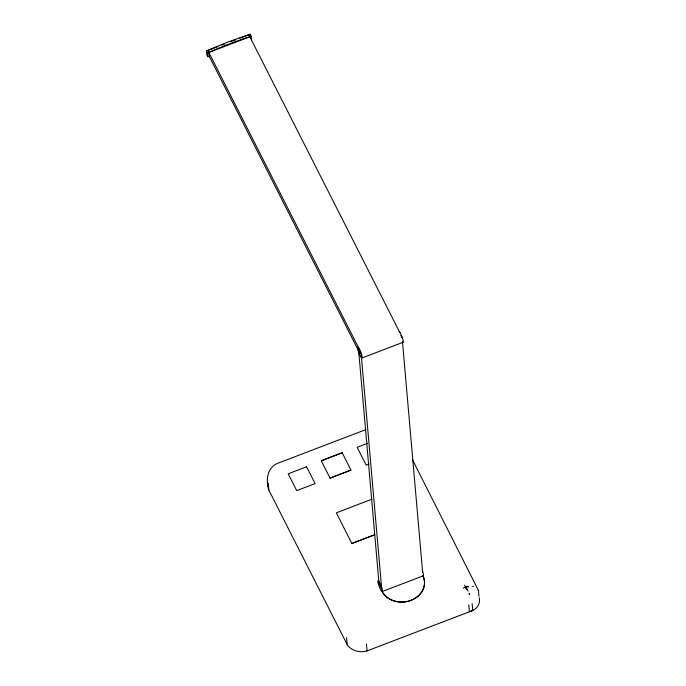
<?xml version="1.0" encoding="UTF-8"?>
<svg xmlns="http://www.w3.org/2000/svg" width="686" height="686" viewBox="0 0 686 686"><rect width="100%" height="100%" fill="white"/><g stroke="black" fill="none" stroke-linecap="round" stroke-linejoin="round"><path stroke-width="1.03" d="M465.194 587.327L466.874 589.017L465.194 587.327L468.641 586.744C466.308 585.381 464.954 587.782 465.734 587.096M463.179 588.048L465.537 587.182M466.471 589.283L467.063 589M217.831 46.648L207.824 50.464L358.864 348.317M221.827 45.113L224.828 43.973M230.83 41.675L235.83 39.762M239.826 38.236L248.829 34.797L399.869 332.641M249.833 36.778L208.827 52.445L209.153 56.166L359.19 352.038M361.925 358.023A5.805 1.003 69.1 0 0 359.756 349.757A5.805 1.003 69.1 0 0 357.989 349.997A5.805 1.003 69.1 0 0 361.925 358.023L403.051 342.305M365.955 429.573L277.093 463.539C268.295 467.406 265.825 478.133 268.097 486.768M321.271 460.735L342.177 452.743L350.949 470.107L330.043 478.099L321.28 460.812L342.177 452.743M367.687 443.207L357.14 447.315L366.17 465.134L369.042 463.959M330.043 478.099L350.949 470.107M371.992 499.151L336.329 512.828L351.867 543.475L374.659 534.763L351.867 543.475M382.145 591.546A5.805 1.003 69.1 0 0 379.984 583.28A5.805 1.003 69.1 0 0 378.218 583.52A5.805 1.003 69.1 0 0 382.145 591.546L423.271 575.828M268.072 485.113A17.416 14.672 -5 0 0 268.801 490.018L347.185 644.6A16.816 14.166 -5 0 0 367.053 650.903L472.731 610.514L472.131 603.594M473.417 586.496L472.551 586.384M464.542 585.158L465.528 587.019M209.616 56.141A219.717 112.127 -26.9 0 1 207.789 56.724L206.786 54.751L206.46 51.021A219.717 112.127 -26.9 0 1 250.201 34.3L251.205 36.281L251.53 40.011M400.787 335.291L402.133 337.949M206.46 51.021L207.464 52.993L207.789 56.724M412.415 459.577L478.605 590.8M467.32 589.531L468.118 591.169M478.425 590.329L478.948 596.263M468.795 604.863L469.404 611.792L473.254 610.266A13.686 11.525 -5 0 0 479.214 597.72M402.51 342.211L422.636 572.287M366.453 643.983L367.053 650.903M346.584 637.68L347.185 644.6M250.201 34.3L250.364 36.161M268.192 483.098L268.801 490.018M207.464 52.993A219.717 112.127 -26.9 0 1 251.205 36.281M398.986 331.441A5.805 1.003 69.1 0 1 402.433 337.864A5.805 1.003 69.1 0 1 402.459 341.894M422.782 575.563A22.209 18.711 -5 0 1 410.991 600.404A22.209 18.711 -5 0 1 381.922 591.186A22.209 18.711 -5 0 0 410.983 600.336A22.209 18.711 -5 0 0 422.782 575.494M422.465 570.829A5.805 1.003 69.1 0 1 423.013 575.743M469.155 593.527L469.576 594.582L469.155 593.527M306.582 466.763L288.189 473.82L296.712 490.619L315.106 483.587L306.591 466.789M361.136 353.616L358.435 348.299L379.032 583.7L381.725 589.017L361.136 353.616"/></g></svg>
